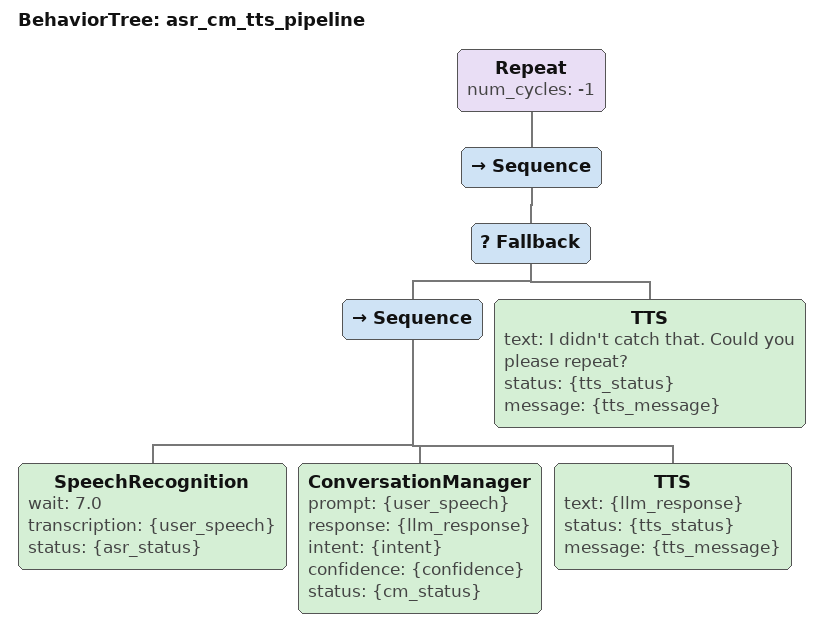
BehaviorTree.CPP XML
<?xml version="1.0"?>
<root BTCPP_format="4">

  <BehaviorTree ID="asr_cm_tts_pipeline">
    <Repeat num_cycles="-1">
      <Sequence>

        <!-- ── Step 1: Wait for engagement (optional) ───────────────────── -->

        <!-- ── Step 2: Listen → Think → Speak ───────────────────────────── -->
        <Fallback>

          <!-- Happy path: speech heard → LLM responds → TTS speaks -->
          <Sequence>
            <SpeechRecognition
              wait="7.0"
              transcription="{user_speech}"
              status="{asr_status}"/>

            <ConversationManager
              prompt="{user_speech}"
              response="{llm_response}"
              intent="{intent}"
              confidence="{confidence}"
              status="{cm_status}"/>

            <TTS
              text="{llm_response}"
              status="{tts_status}"
              message="{tts_message}"/>
          </Sequence>

          <!-- Fallback: no speech heard → prompt and retry -->
          <TTS
            text="I didn't catch that. Could you please repeat?"
            status="{tts_status}"
            message="{tts_message}"/>

        </Fallback>
      </Sequence>
    </Repeat>
  </BehaviorTree>

</root>
